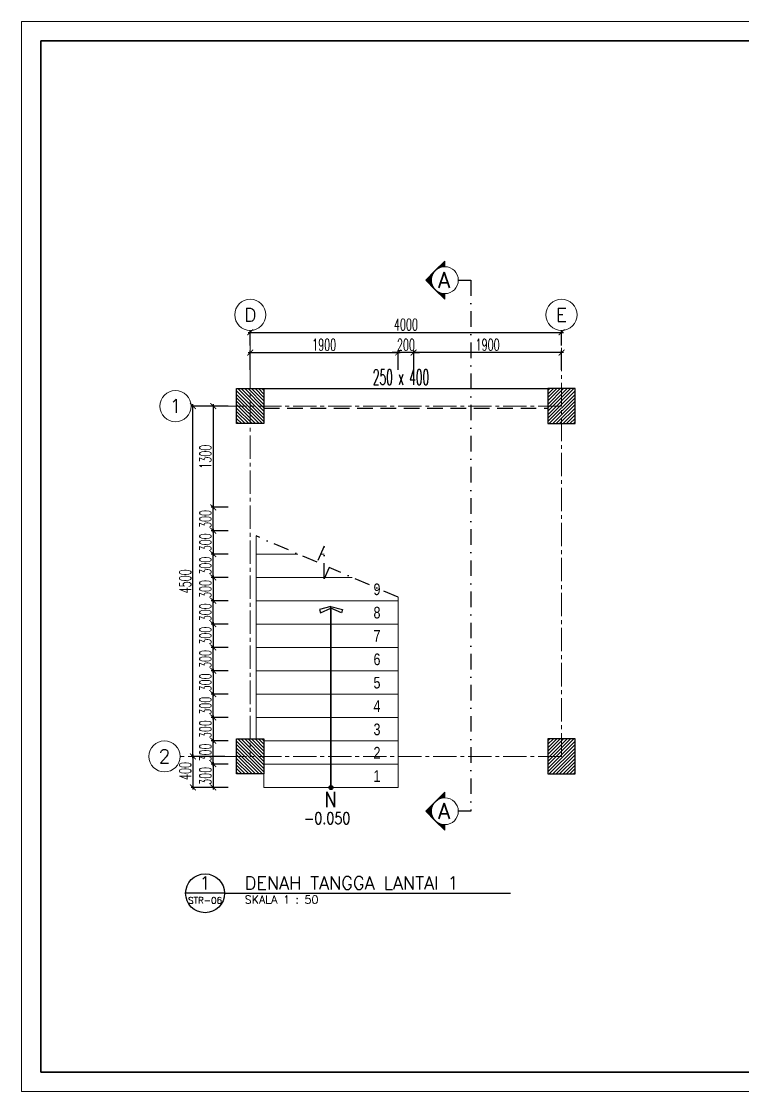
# Model space of a CAD drawing. Header units: inches. Extents: x 266054 to 836293, y -258454 to -102650.
# Drawn here: x 444206 to 462767, y -258430 to -230930 of the extents above; entities that cross this region are included whole.
import ezdxf
from ezdxf.enums import TextEntityAlignment as Align

# ---------------------------------------------------------------- set-up
doc = ezdxf.new("R2010")
doc.units = ezdxf.units.IN
doc.header["$LTSCALE"] = 800
doc.header["$MEASUREMENT"] = 0
for name, pattern in [('ACAD_ISO10W100', [18, 12, -3, 0, -3]), ('CENTER2', [1.125, 0.75, -0.125, 0.125, -0.125]), ('DASHDOT', [1, 0.5, -0.25, 0, -0.25]), ('HIDDEN', [0.375, 0.25, -0.125])]:
    doc.linetypes.add(name, pattern=pattern)
for name, color, linetype, lineweight in [('A-----SYP', 6, 'Continuous', 9), ('arsir', 8, 'Continuous', 0), ('AS', 8, 'CENTER2', 5), ('GRS KOP', 1, 'Continuous', 35), ('hacht', 8, 'Continuous', 5), ('kop', 7, 'Continuous', 20), ('lan', 7, 'Continuous', 15), ('NOT', 7, 'Continuous', 15), ('pemotong', 2, 'ACAD_ISO10W100', 30), ('teks', 4, 'Continuous', 9)]:
    doc.layers.add(name, color=color, linetype=linetype, lineweight=lineweight)
for name, color, linetype in [('Balok', 4, 'HIDDEN'), ('KOL', 5, 'Continuous'), ('LOGO', 7, 'Continuous'), ('NOTASI', 230, 'Continuous'), ('tangga', 55, 'Continuous'), ('TEXT', 4, 'Continuous')]:
    doc.layers.add(name, color=color, linetype=linetype)
doc.styles.add('BARU', font='arial.ttf')
doc.styles.add('century', font='GOTHIC.TTF')
doc.styles.add('DICK STYLE 100', font='romans.shx', dxfattribs={"width": 0.6, "height": 300})
doc.styles.add('ROMANS', font='romans.shx', dxfattribs={"width": 0.8, "height": 0.25})
doc.styles.add('S', font='SIMPLEX', dxfattribs={"width": 1.1})
doc.styles.get("Standard").update_dxf_attribs({"font": 'romans.shx'})
doc.styles.add('tahoma', font='romans.shx')
doc.dimstyles.new('50', dxfattribs={"dimtxt": 200, "dimasz": 150, "dimexe": 50, "dimexo": 50, "dimgap": 50, "dimtad": 1, "dimdec": 0, "dimlfac": 0.5, "dimrnd": 1, "dimtxsty": 'DICK STYLE 100', "dimblk": 'ARCHTICK', "dimcen": 100, "dimdle": 50, "dimclrd": 18, "dimclre": 18, "dimclrt": 7, "dimadec": 0, "dimazin": 2, "dimtfac": 1, "dimtdec": 0, "dimtix": 1, "dimtmove": 0, "dimatfit": 3, "dimfxl": 0, "dimarcsym": 0})

# ---------------------------------------------------------------- blocks, each defined once
blk = doc.blocks.new('_ArchTick')
at = {"layer": 'LOGO', "color": 0, "const_width": 0.15}
blk.add_lwpolyline([(-0.5, -0.5), (0.5, 0.5)], dxfattribs=at)
blk = doc.blocks.new('*D544')
at = {"layer": 'arsir', "color": 18, "lineweight": -2}
for p, q in [((450038.0004297654, -238920.336813843), (458138.0004297654, -238920.336813843)), ((450088.0004297655, -239258.8472487685), (450088.0004297655, -238870.3368138429)), ((458088.0004297654, -239258.8472487685), (458088.0004297654, -238870.3368138429))]:
    blk.add_line(p, q, dxfattribs=at)
at = {"layer": 'Defpoints', "color": 0}
for p in [(458088.0004297654, -238920.336813843), (450088.0004297655, -239308.8472487685), (458088.0004297654, -239308.8472487685)]:
    blk.add_point(p, dxfattribs=at)
at = {"layer": 'arsir', "color": 18, "lineweight": -2, "xscale": 150, "yscale": 150, "zscale": 150, "rotation": 180}
blk.add_blockref('_ArchTick', (450088.0004297655, -238920.336813843), dxfattribs=at)
at = {"layer": 'arsir', "color": 18, "lineweight": -2, "xscale": 150, "yscale": 150, "zscale": 150}
blk.add_blockref('_ArchTick', (458088.0004297654, -238920.336813843), dxfattribs=at)
at = {"layer": 'arsir', "color": 7, "insert": (454088.0004297654, -238720.3368138429), "char_height": 300, "attachment_point": 5, "style": 'DICK STYLE 100'}
blk.add_mtext('4000', dxfattribs=at)
blk = doc.blocks.new('*D545')
at = {"layer": 'arsir', "color": 18, "lineweight": -2}
for p, q in [((449438.0004297655, -240816.3164315851), (448565.5304577721, -240816.3164315851)), ((448615.5304577721, -249866.3164315851), (448615.5304577721, -240766.3164315851)), ((449438.0004297655, -249816.3164315851), (448565.5304577721, -249816.3164315851))]:
    blk.add_line(p, q, dxfattribs=at)
at = {"layer": 'Defpoints', "color": 0}
for p in [(448615.5304577721, -240816.3164315851), (449488.0004297654, -240816.3164315851), (449488.0004297654, -249816.3164315851)]:
    blk.add_point(p, dxfattribs=at)
at = {"layer": 'arsir', "color": 18, "lineweight": -2, "xscale": 150, "yscale": 150, "zscale": 150}
for p, rotation in [((448615.5304577721, -240816.3164315851), 90), ((448615.5304577721, -249816.3164315851), 270)]:
    blk.add_blockref('_ArchTick', p, dxfattribs=dict(at, rotation=rotation))
at = {"layer": 'arsir', "color": 7, "insert": (448415.5304577722, -245316.3164315851), "char_height": 300, "attachment_point": 5, "rotation": 90, "style": 'DICK STYLE 100'}
blk.add_mtext('4500', dxfattribs=at)
blk = doc.blocks.new('NAV')
blk.add_circle((0, -0.4000000000000005), 0.4)
at = {"style": 'S', "width": 0.75, "flags": 4}
blk.add_attdef('AV', text='', height=0.3, dxfattribs=at).set_placement((0, -0.4000000000000005), align=Align.MIDDLE)
blk = doc.blocks.new('*D546')
at = {"layer": 'arsir', "color": 18, "lineweight": -2}
for p, q in [((449521.8246100257, -248816.3164315851), (449086.8526334033, -248816.3164315851)), ((449136.8526334032, -248766.3164315851), (449136.8526334032, -249466.3164315849)), ((449521.8246100257, -249416.3164315848), (449086.8526334033, -249416.3164315848))]:
    blk.add_line(p, q, dxfattribs=at)
at = {"layer": 'Defpoints', "color": 0}
for p in [(449571.8246100257, -248816.3164315851), (449136.8526334032, -249416.3164315848), (449571.8246100257, -249416.3164315848)]:
    blk.add_point(p, dxfattribs=at)
at = {"layer": 'arsir', "color": 18, "lineweight": -2, "xscale": 150, "yscale": 150, "zscale": 150}
for p, rotation in [((449136.8526334032, -248816.3164315851), 90), ((449136.8526334032, -249416.3164315848), 270)]:
    blk.add_blockref('_ArchTick', p, dxfattribs=dict(at, rotation=rotation))
at = {"layer": 'arsir', "color": 7, "insert": (448936.8526334033, -249116.3164315849), "char_height": 300, "attachment_point": 5, "rotation": 90, "style": 'DICK STYLE 100'}
blk.add_mtext('300', dxfattribs=at)
blk = doc.blocks.new('*D547')
at = {"layer": 'arsir', "color": 18, "lineweight": -2}
for p, q in [((449521.8246100257, -249416.3164315848), (449086.8526334033, -249416.3164315848)), ((449136.8526334032, -250066.3164315851), (449136.8526334032, -249366.3164315849)), ((449521.8246100257, -250016.3164315851), (449086.8526334033, -250016.3164315851))]:
    blk.add_line(p, q, dxfattribs=at)
at = {"layer": 'Defpoints', "color": 0}
for p in [(449136.8526334032, -249416.3164315848), (449571.8246100257, -249416.3164315848), (449571.8246100257, -250016.3164315851)]:
    blk.add_point(p, dxfattribs=at)
at = {"layer": 'arsir', "color": 18, "lineweight": -2, "xscale": 150, "yscale": 150, "zscale": 150}
for p, rotation in [((449136.8526334032, -249416.3164315848), 90), ((449136.8526334032, -250016.3164315851), 270)]:
    blk.add_blockref('_ArchTick', p, dxfattribs=dict(at, rotation=rotation))
at = {"layer": 'arsir', "color": 7, "insert": (448936.8526334033, -249716.3164315849), "char_height": 300, "attachment_point": 5, "rotation": 90, "style": 'DICK STYLE 100'}
blk.add_mtext('300', dxfattribs=at)
blk = doc.blocks.new('*D548')
at = {"layer": 'arsir', "color": 18, "lineweight": -2}
for p, q in [((449521.8246100257, -248216.3164315853), (449086.8526334033, -248216.3164315853)), ((449136.8526334032, -248866.316431585), (449136.8526334032, -248166.3164315853)), ((449521.8246100257, -248816.3164315851), (449086.8526334033, -248816.3164315851))]:
    blk.add_line(p, q, dxfattribs=at)
at = {"layer": 'Defpoints', "color": 0}
for p in [(449136.8526334032, -248216.3164315853), (449571.8246100257, -248216.3164315853), (449571.8246100257, -248816.3164315851)]:
    blk.add_point(p, dxfattribs=at)
at = {"layer": 'arsir', "color": 18, "lineweight": -2, "xscale": 150, "yscale": 150, "zscale": 150}
for p, rotation in [((449136.8526334032, -248216.3164315853), 90), ((449136.8526334032, -248816.3164315851), 270)]:
    blk.add_blockref('_ArchTick', p, dxfattribs=dict(at, rotation=rotation))
at = {"layer": 'arsir', "color": 7, "insert": (448936.8526334033, -248516.3164315852), "char_height": 300, "attachment_point": 5, "rotation": 90, "style": 'DICK STYLE 100'}
blk.add_mtext('300', dxfattribs=at)
blk = doc.blocks.new('*D549')
at = {"layer": 'arsir', "color": 18, "lineweight": -2}
for p, q in [((449521.8246100257, -247016.3164315858), (449086.8526334033, -247016.3164315858)), ((449136.8526334032, -247666.3164315855), (449136.8526334032, -246966.3164315857)), ((449521.8246100257, -247616.3164315856), (449086.8526334033, -247616.3164315856))]:
    blk.add_line(p, q, dxfattribs=at)
at = {"layer": 'Defpoints', "color": 0}
for p in [(449136.8526334032, -247016.3164315858), (449571.8246100257, -247016.3164315858), (449571.8246100257, -247616.3164315856)]:
    blk.add_point(p, dxfattribs=at)
at = {"layer": 'arsir', "color": 18, "lineweight": -2, "xscale": 150, "yscale": 150, "zscale": 150}
for p, rotation in [((449136.8526334032, -247016.3164315858), 90), ((449136.8526334032, -247616.3164315856), 270)]:
    blk.add_blockref('_ArchTick', p, dxfattribs=dict(at, rotation=rotation))
at = {"layer": 'arsir', "color": 7, "insert": (448936.8526334033, -247316.3164315856), "char_height": 300, "attachment_point": 5, "rotation": 90, "style": 'DICK STYLE 100'}
blk.add_mtext('300', dxfattribs=at)
blk = doc.blocks.new('*D550')
at = {"layer": 'arsir', "color": 18, "lineweight": -2}
for p, q in [((449521.8246100257, -247616.3164315856), (449086.8526334033, -247616.3164315856)), ((449136.8526334032, -247566.3164315855), (449136.8526334032, -248266.3164315853)), ((449521.8246100257, -248216.3164315853), (449086.8526334033, -248216.3164315853))]:
    blk.add_line(p, q, dxfattribs=at)
at = {"layer": 'Defpoints', "color": 0}
for p in [(449571.8246100257, -247616.3164315856), (449136.8526334032, -248216.3164315853), (449571.8246100257, -248216.3164315853)]:
    blk.add_point(p, dxfattribs=at)
at = {"layer": 'arsir', "color": 18, "lineweight": -2, "xscale": 150, "yscale": 150, "zscale": 150}
for p, rotation in [((449136.8526334032, -247616.3164315856), 90), ((449136.8526334032, -248216.3164315853), 270)]:
    blk.add_blockref('_ArchTick', p, dxfattribs=dict(at, rotation=rotation))
at = {"layer": 'arsir', "color": 7, "insert": (448936.8526334033, -247916.3164315854), "char_height": 300, "attachment_point": 5, "rotation": 90, "style": 'DICK STYLE 100'}
blk.add_mtext('300', dxfattribs=at)
blk = doc.blocks.new('*D551')
at = {"layer": 'arsir', "color": 18, "lineweight": -2}
for p, q in [((449521.8246100257, -244616.3164315867), (449086.8526334033, -244616.3164315867)), ((449136.8526334032, -245266.3164315865), (449136.8526334032, -244566.3164315867)), ((449521.8246100257, -245216.3164315865), (449086.8526334033, -245216.3164315865))]:
    blk.add_line(p, q, dxfattribs=at)
at = {"layer": 'Defpoints', "color": 0}
for p in [(449136.8526334032, -244616.3164315867), (449571.8246100257, -244616.3164315867), (449571.8246100257, -245216.3164315865)]:
    blk.add_point(p, dxfattribs=at)
at = {"layer": 'arsir', "color": 18, "lineweight": -2, "xscale": 150, "yscale": 150, "zscale": 150}
for p, rotation in [((449136.8526334032, -244616.3164315867), 90), ((449136.8526334032, -245216.3164315865), 270)]:
    blk.add_blockref('_ArchTick', p, dxfattribs=dict(at, rotation=rotation))
at = {"layer": 'arsir', "color": 7, "insert": (448936.8526334033, -244916.3164315865), "char_height": 300, "attachment_point": 5, "rotation": 90, "style": 'DICK STYLE 100'}
blk.add_mtext('300', dxfattribs=at)
blk = doc.blocks.new('*D552')
at = {"layer": 'arsir', "color": 18, "lineweight": -2}
for p, q in [((449521.8246100257, -245216.3164315865), (449086.8526334033, -245216.3164315865)), ((449136.8526334032, -245166.3164315865), (449136.8526334032, -245866.3164315862)), ((449521.8246100257, -245816.3164315863), (449086.8526334033, -245816.3164315863))]:
    blk.add_line(p, q, dxfattribs=at)
at = {"layer": 'Defpoints', "color": 0}
for p in [(449571.8246100257, -245216.3164315865), (449136.8526334032, -245816.3164315863), (449571.8246100257, -245816.3164315863)]:
    blk.add_point(p, dxfattribs=at)
at = {"layer": 'arsir', "color": 18, "lineweight": -2, "xscale": 150, "yscale": 150, "zscale": 150}
for p, rotation in [((449136.8526334032, -245216.3164315865), 90), ((449136.8526334032, -245816.3164315863), 270)]:
    blk.add_blockref('_ArchTick', p, dxfattribs=dict(at, rotation=rotation))
at = {"layer": 'arsir', "color": 7, "insert": (448936.8526334033, -245516.3164315863), "char_height": 300, "attachment_point": 5, "rotation": 90, "style": 'DICK STYLE 100'}
blk.add_mtext('300', dxfattribs=at)
blk = doc.blocks.new('*D553')
at = {"layer": 'arsir', "color": 18, "lineweight": -2}
for p, q in [((449136.8526334032, -246366.316431586), (449136.8526334032, -247066.3164315858)), ((449521.8246100257, -246416.316431586), (449086.8526334033, -246416.316431586)), ((449521.8246100257, -247016.3164315858), (449086.8526334033, -247016.3164315858))]:
    blk.add_line(p, q, dxfattribs=at)
at = {"layer": 'Defpoints', "color": 0}
for p in [(449571.8246100257, -246416.316431586), (449136.8526334032, -247016.3164315858), (449571.8246100257, -247016.3164315858)]:
    blk.add_point(p, dxfattribs=at)
at = {"layer": 'arsir', "color": 18, "lineweight": -2, "xscale": 150, "yscale": 150, "zscale": 150}
for p, rotation in [((449136.8526334032, -246416.316431586), 90), ((449136.8526334032, -247016.3164315858), 270)]:
    blk.add_blockref('_ArchTick', p, dxfattribs=dict(at, rotation=rotation))
at = {"layer": 'arsir', "color": 7, "insert": (448936.8526334033, -246716.3164315858), "char_height": 300, "attachment_point": 5, "rotation": 90, "style": 'DICK STYLE 100'}
blk.add_mtext('300', dxfattribs=at)
blk = doc.blocks.new('*D554')
at = {"layer": 'arsir', "color": 18, "lineweight": -2}
for p, q in [((449521.8246100257, -245816.3164315863), (449086.8526334033, -245816.3164315863)), ((449136.8526334032, -246466.316431586), (449136.8526334032, -245766.3164315862)), ((449521.8246100257, -246416.316431586), (449086.8526334033, -246416.316431586))]:
    blk.add_line(p, q, dxfattribs=at)
at = {"layer": 'Defpoints', "color": 0}
for p in [(449136.8526334032, -245816.3164315863), (449571.8246100257, -245816.3164315863), (449571.8246100257, -246416.316431586)]:
    blk.add_point(p, dxfattribs=at)
at = {"layer": 'arsir', "color": 18, "lineweight": -2, "xscale": 150, "yscale": 150, "zscale": 150}
for p, rotation in [((449136.8526334032, -245816.3164315863), 90), ((449136.8526334032, -246416.316431586), 270)]:
    blk.add_blockref('_ArchTick', p, dxfattribs=dict(at, rotation=rotation))
at = {"layer": 'arsir', "color": 7, "insert": (448936.8526334033, -246116.3164315861), "char_height": 300, "attachment_point": 5, "rotation": 90, "style": 'DICK STYLE 100'}
blk.add_mtext('300', dxfattribs=at)
blk = doc.blocks.new('*D555')
at = {"layer": 'arsir', "color": 18, "lineweight": -2}
for p, q in [((449521.8246100257, -244016.3164315869), (449086.8526334033, -244016.3164315869)), ((449136.8526334032, -243966.3164315869), (449136.8526334032, -244666.3164315867)), ((449521.8246100257, -244616.3164315867), (449086.8526334033, -244616.3164315867))]:
    blk.add_line(p, q, dxfattribs=at)
at = {"layer": 'Defpoints', "color": 0}
for p in [(449571.8246100257, -244016.3164315869), (449136.8526334032, -244616.3164315867), (449571.8246100257, -244616.3164315867)]:
    blk.add_point(p, dxfattribs=at)
at = {"layer": 'arsir', "color": 18, "lineweight": -2, "xscale": 150, "yscale": 150, "zscale": 150}
for p, rotation in [((449136.8526334032, -244016.3164315869), 90), ((449136.8526334032, -244616.3164315867), 270)]:
    blk.add_blockref('_ArchTick', p, dxfattribs=dict(at, rotation=rotation))
at = {"layer": 'arsir', "color": 7, "insert": (448936.8526334033, -244316.3164315868), "char_height": 300, "attachment_point": 5, "rotation": 90, "style": 'DICK STYLE 100'}
blk.add_mtext('300', dxfattribs=at)
blk = doc.blocks.new('*D556')
at = {"layer": 'arsir', "color": 18, "lineweight": -2}
for p, q in [((449136.8526334032, -244066.316431587), (449136.8526334032, -243366.3164315872)), ((449521.8246100257, -243416.3164315872), (449086.8526334033, -243416.3164315872)), ((449521.8246100257, -244016.3164315869), (449086.8526334033, -244016.3164315869))]:
    blk.add_line(p, q, dxfattribs=at)
at = {"layer": 'Defpoints', "color": 0}
for p in [(449136.8526334032, -243416.3164315872), (449571.8246100257, -243416.3164315872), (449571.8246100257, -244016.3164315869)]:
    blk.add_point(p, dxfattribs=at)
at = {"layer": 'arsir', "color": 18, "lineweight": -2, "xscale": 150, "yscale": 150, "zscale": 150}
for p, rotation in [((449136.8526334032, -243416.3164315872), 90), ((449136.8526334032, -244016.3164315869), 270)]:
    blk.add_blockref('_ArchTick', p, dxfattribs=dict(at, rotation=rotation))
at = {"layer": 'arsir', "color": 7, "insert": (448936.8526334033, -243716.316431587), "char_height": 300, "attachment_point": 5, "rotation": 90, "style": 'DICK STYLE 100'}
blk.add_mtext('300', dxfattribs=at)
blk = doc.blocks.new('*D557')
at = {"layer": 'arsir', "color": 18, "lineweight": -2}
for p, q in [((449521.8246100253, -240816.3164315851), (449086.8526334033, -240816.3164315851)), ((449136.8526334032, -240766.3164315851), (449136.8526334032, -243466.3164315872)), ((449521.8246100257, -243416.3164315872), (449086.8526334033, -243416.3164315872))]:
    blk.add_line(p, q, dxfattribs=at)
at = {"layer": 'Defpoints', "color": 0}
for p in [(449571.8246100253, -240816.3164315851), (449136.8526334032, -243416.3164315872), (449571.8246100257, -243416.3164315872)]:
    blk.add_point(p, dxfattribs=at)
at = {"layer": 'arsir', "color": 18, "lineweight": -2, "xscale": 150, "yscale": 150, "zscale": 150}
for p, rotation in [((449136.8526334032, -240816.3164315851), 90), ((449136.8526334032, -243416.3164315872), 270)]:
    blk.add_blockref('_ArchTick', p, dxfattribs=dict(at, rotation=rotation))
at = {"layer": 'arsir', "color": 7, "insert": (448936.8526334033, -242116.316431586), "char_height": 300, "attachment_point": 5, "rotation": 90, "style": 'DICK STYLE 100'}
blk.add_mtext('1300', dxfattribs=at)
blk = doc.blocks.new('*D558')
at = {"layer": 'arsir', "color": 18, "lineweight": -2}
for p, q in [((450038.0004297657, -239439.2955617936), (453938.0004297654, -239439.2955617936)), ((450088.0004297656, -239881.8345052442), (450088.0004297656, -239389.2955617936)), ((453888.0004297655, -239881.8345052442), (453888.0004297655, -239389.2955617936))]:
    blk.add_line(p, q, dxfattribs=at)
at = {"layer": 'Defpoints', "color": 0}
for p in [(453888.0004297655, -239439.2955617936), (450088.0004297656, -239931.8345052442), (453888.0004297655, -239931.8345052442)]:
    blk.add_point(p, dxfattribs=at)
at = {"layer": 'arsir', "color": 18, "lineweight": -2, "xscale": 150, "yscale": 150, "zscale": 150, "rotation": 180}
blk.add_blockref('_ArchTick', (450088.0004297656, -239439.2955617936), dxfattribs=at)
at = {"layer": 'arsir', "color": 18, "lineweight": -2, "xscale": 150, "yscale": 150, "zscale": 150}
blk.add_blockref('_ArchTick', (453888.0004297655, -239439.2955617936), dxfattribs=at)
at = {"layer": 'arsir', "color": 7, "insert": (451988.0004297656, -239239.2955617935), "char_height": 300, "attachment_point": 5, "style": 'DICK STYLE 100'}
blk.add_mtext('1900', dxfattribs=at)
blk = doc.blocks.new('*D559')
at = {"layer": 'arsir', "color": 18, "lineweight": -2}
for p, q in [((458138.0004297653, -239439.2955617936), (454238.0004297654, -239439.2955617936)), ((454288.0004297654, -239881.8345052442), (454288.0004297654, -239389.2955617936)), ((458088.0004297653, -239881.8345052443), (458088.0004297653, -239389.2955617936))]:
    blk.add_line(p, q, dxfattribs=at)
at = {"layer": 'Defpoints', "color": 0}
for p in [(454288.0004297654, -239439.2955617936), (454288.0004297654, -239931.8345052442), (458088.0004297653, -239931.8345052444)]:
    blk.add_point(p, dxfattribs=at)
at = {"layer": 'arsir', "color": 18, "lineweight": -2, "xscale": 150, "yscale": 150, "zscale": 150, "rotation": 180}
blk.add_blockref('_ArchTick', (454288.0004297654, -239439.2955617936), dxfattribs=at)
at = {"layer": 'arsir', "color": 18, "lineweight": -2, "xscale": 150, "yscale": 150, "zscale": 150}
blk.add_blockref('_ArchTick', (458088.0004297653, -239439.2955617936), dxfattribs=at)
at = {"layer": 'arsir', "color": 7, "insert": (456188.0004297653, -239239.2955617935), "char_height": 300, "attachment_point": 5, "style": 'DICK STYLE 100'}
blk.add_mtext('1900', dxfattribs=at)
blk = doc.blocks.new('*D560')
at = {"layer": 'arsir', "color": 18, "lineweight": -2}
for p, q in [((453888.0004297655, -239439.2955617936), (453738.0004297655, -239439.2955617936)), ((453888.0004297655, -239881.8345052442), (453888.0004297655, -239389.2955617936)), ((454288.0004297356, -239439.2955617936), (453888.0004297655, -239439.2955617936)), ((454288.0004297356, -239881.8345052442), (454288.0004297356, -239389.2955617936)), ((454288.0004297356, -239439.2955617936), (454438.0004297356, -239439.2955617936))]:
    blk.add_line(p, q, dxfattribs=at)
at = {"layer": 'Defpoints', "color": 0}
for p in [(453888.0004297655, -239439.2955617936), (453888.0004297655, -239931.8345052442), (454288.0004297356, -239931.8345052442)]:
    blk.add_point(p, dxfattribs=at)
at = {"layer": 'arsir', "color": 18, "lineweight": -2, "xscale": 150, "yscale": 150, "zscale": 150}
blk.add_blockref('_ArchTick', (453888.0004297655, -239439.2955617936), dxfattribs=at)
at = {"layer": 'arsir', "color": 18, "lineweight": -2, "xscale": 150, "yscale": 150, "zscale": 150, "rotation": 180}
blk.add_blockref('_ArchTick', (454288.0004297356, -239439.2955617936), dxfattribs=at)
at = {"layer": 'arsir', "color": 7, "insert": (454088.0004297505, -239239.2955617935), "char_height": 300, "attachment_point": 5, "style": 'DICK STYLE 100'}
blk.add_mtext('200', dxfattribs=at)
blk = doc.blocks.new('*D565')
at = {"layer": 'arsir', "color": 18, "lineweight": -2}
for p, q in [((449136.8526334032, -249966.3164315852), (449136.8526334032, -250666.3164315854)), ((449521.8246100257, -250016.3164315852), (449086.8526334033, -250016.3164315852)), ((449521.8246100257, -250616.3164315854), (449086.8526334033, -250616.3164315854))]:
    blk.add_line(p, q, dxfattribs=at)
at = {"layer": 'Defpoints', "color": 0}
for p in [(449571.8246100257, -250016.3164315852), (449136.8526334032, -250616.3164315854), (449571.8246100257, -250616.3164315854)]:
    blk.add_point(p, dxfattribs=at)
at = {"layer": 'arsir', "color": 18, "lineweight": -2, "xscale": 150, "yscale": 150, "zscale": 150}
for p, rotation in [((449136.8526334032, -250016.3164315852), 90), ((449136.8526334032, -250616.3164315854), 270)]:
    blk.add_blockref('_ArchTick', p, dxfattribs=dict(at, rotation=rotation))
at = {"layer": 'arsir', "color": 7, "insert": (448936.8526334033, -250316.3164315852), "char_height": 300, "attachment_point": 5, "rotation": 90, "style": 'DICK STYLE 100'}
blk.add_mtext('300', dxfattribs=at)
blk = doc.blocks.new('*D566')
at = {"layer": 'arsir', "color": 18, "lineweight": -2}
for p, q in [((449438.0004297655, -249816.3164315851), (448565.5304577721, -249816.3164315851)), ((448615.5304577721, -249766.3164315851), (448615.5304577721, -250666.316431585)), ((449438.0004297655, -250616.3164315851), (448565.5304577721, -250616.3164315851))]:
    blk.add_line(p, q, dxfattribs=at)
at = {"layer": 'Defpoints', "color": 0}
for p in [(449488.0004297654, -249816.3164315851), (448615.5304577721, -250616.3164315851), (449488.0004297654, -250616.3164315851)]:
    blk.add_point(p, dxfattribs=at)
at = {"layer": 'arsir', "color": 18, "lineweight": -2, "xscale": 150, "yscale": 150, "zscale": 150}
for p, rotation in [((448615.5304577721, -249816.3164315851), 90), ((448615.5304577721, -250616.3164315851), 270)]:
    blk.add_blockref('_ArchTick', p, dxfattribs=dict(at, rotation=rotation))
at = {"layer": 'arsir', "color": 7, "insert": (448415.5304577722, -250191.3164315851), "char_height": 300, "attachment_point": 5, "rotation": 90, "style": 'DICK STYLE 100'}
blk.add_mtext('400', dxfattribs=at)
blk = doc.blocks.new('Section - M_Sec_1-roof dak0')
at = {"layer": 'A-----SYP'}
h = blk.add_hatch(color=256, dxfattribs=at)
edge = h.paths.add_edge_path(flags=0)
edge.add_line((-6.000003239999927, 8.485285956290472), (-10.2426462181452, 4.242642978145325))
edge.add_arc((-6.000003239999997, -3.2e-15), 6.000003240000003, 90, 134.9999999999996, ccw=False)
edge.add_line((-6.000003239999952, 6.000003240000003), (-6.000003239999929, 8.485285956290472))
h = blk.add_hatch(color=256, dxfattribs=at)
edge = h.paths.add_edge_path(flags=0)
edge.add_line((-6.000003239999934, 8.485285956290468), (-6.000003239999954, 6.000003240000003))
edge.add_arc((-6.000003240000012, 1.1e-15), 6.000003240000009, 45.00000000000051, 90.00000000000023, ccw=False)
edge.add_line((-1.757360261854736, 4.242642978145251), (-6.000003239999932, 8.485285956290468))
h = blk.add_hatch(color=256, dxfattribs=at)
edge = h.paths.add_edge_path(flags=0)
edge.add_line((-14.48528919629048, 1.443e-13), (-12.00000648000001, 1.021e-13))
edge.add_arc((-6.000003240000009, 8e-16), 6.000003239999996, 135.0000000000001, 179.9999999999998, ccw=False)
edge.add_line((-10.24264621814522, 4.242642978145306), (-14.48528919629048, 1.447730824111204e-13))
h = blk.add_hatch(color=256, dxfattribs=at)
edge = h.paths.add_edge_path(flags=0)
edge.add_line((2.485282716290464, 0), (-1.757360261854719, 4.242642978145232))
edge.add_arc((-6.000003240000003, 1.6e-15), 6.000003240000005, 0, 45.000000000000114, ccw=False)
edge.add_line((0, 0), (2.485282716290464, 0))
at = {"layer": 'A-----SYP', "lineweight": 18}
for p, q in [((-6.000003239999997, 8.485285956290562), (-14.48528919629046, -2.1e-15)), ((-6.000003239999927, 8.485285956290475), (-10.2426462181452, 4.242642978145327)), ((-6.000003239999997, 8.485285956290562), (2.485282716290472, -7.4e-15)), ((-6.000003239999952, 6.000003240000003), (-6.00000323999993, 8.485285956290472)), ((-6.000003239999934, 8.485285956290472), (-6.000003239999955, 6.000003240000003)), ((-1.757360261854736, 4.242642978145252), (-6.000003239999933, 8.485285956290472)), ((-10.24264621814522, 4.242642978145307), (-14.48528919629048, 1.443e-13)), ((-14.48528919629048, 1.443e-13), (-12.00000648000001, 1.021e-13)), ((2.485282716290464, 0), (-1.757360261854719, 4.242642978145234)), ((0, 0), (2.485282716290464, 0)), ((-12.00000648, -4e-16), (-14.48528919629045, -4e-16)), ((-1.1e-15, -8.8e-15), (2.485282716290472, -8.8e-15))]:
    blk.add_line(p, q, dxfattribs=at)
for centre, radius, start, end in [((-6.000003240000003, 1.7e-15), 6.000003240000009, 359.9999999999996, 179.9999999999998), ((-6.000003239999997, -3.2e-15), 6.000003240000003, 89.99999999999962, 134.9999999999992), ((-6.000003240000012, 1.1e-15), 6.000003240000009, 45.00000000000022, 89.9999999999999), ((-6.000003240000009, 8e-16), 6.000003239999996, 134.9999999999997, 179.9999999999994), ((-6.000003240000003, 1.95e-14), 6.000003240000009, 179.9999999999998, 359.9999999999991), ((-6.000003240000003, 1.6e-15), 6.000003240000005, 359.9999999999996, 44.99999999999971)]:
    blk.add_arc(centre, radius, start, end, dxfattribs=at)
blk = doc.blocks.new('Ndtpd')
at = {"lineweight": -3}
blk.add_line((0.7469999999999999, 0), (-0.7469999999999999, 0), dxfattribs=at)
blk.add_circle((0, 0), 0.747, dxfattribs=at)
at = {"color": 10, "lineweight": -3, "style": 'S', "width": 1.1, "flags": 4}
blk.add_attdef('NO', text='', height=0.5, dxfattribs=at).set_placement((-0.0004073519788469999, 0.1475646925237548), align=Align.CENTER)
blk.add_attdef('NDTPD', (1.516017380209063, 0.1475646925237548), '', height=0.5, dxfattribs=at)
at = {"color": 5, "lineweight": -3, "style": 'S', "width": 1.1, "flags": 4}
blk.add_attdef('NOLBR', text='', height=0.3, dxfattribs=at).set_placement((-0.0004073519788469999, -0.3983625171816172), align=Align.CENTER)
blk.add_attdef('SKALA', (1.523238450362338, -0.3983625171816172), '', height=0.3, dxfattribs=at)
blk = doc.blocks.new('kop')
at = {"layer": 'GRS KOP'}
blk.add_lwpolyline([(1, 54), (83, 54), (83, 1), (1, 1)], close=True, dxfattribs=at)
at = {"layer": 'kop', "color": 7}
for p, q in [((84, 55.00000000000017), (0, 55.00000000000017)), ((0, 55.00000000000017), (0, 0)), ((0, 0), (84, 0))]:
    blk.add_line(p, q, dxfattribs=at)
at = {"layer": 'kop', "style": 'BARU', "flags": 4}
for p, height in [((73.79999999999714, 5.399999999992657), 0.3500000000000012), ((73.79999999999714, 4.899999999992659), 0.3500000000000012), ((80.30348371280252, 5.381560126415407), 0.2500000000000009), ((80.30348371280252, 4.881560126415408), 0.2500000000000009), ((73.79999999999714, 4.399999999992659), 0.3500000000000012), ((80.30348371280252, 4.381560126415408), 0.2500000000000009)]:
    blk.add_attdef('-', p, '', height=height, dxfattribs=at)
at = {"layer": 'kop', "flags": 4}
for tag, p in [('AR-00', (78.0569556422622, 2.647698724276621)), ('00', (81.23754618094216, 2.647099872606105))]:
    blk.add_attdef(tag, text='', height=0.3499740475000009, dxfattribs=at).set_placement(p, align=Align.MIDDLE)

msp = doc.modelspace()

# ---------------------------------------------------------------- hatches: boundary and pattern name
at = {"layer": 'hacht', "ltscale": 5}
h = msp.add_hatch(dxfattribs=at)
h.set_pattern_fill('ANSI31', color=256, scale=500, angle=-1.27e-14, style=0)
h.set_pattern_definition([(134.9999999999999, (1085801.680736427, 104887.4642009885), (44.19417382415922, 44.19417382415921), [])])
h.paths.add_polyline_path([(450438.0004297657, -240366.3164315851), (449738.0004297657, -240366.3164315851), (449738.0004297657, -241266.3164315851), (450438.0004297657, -241266.3164315851)])
h = msp.add_hatch(dxfattribs=at)
h.set_pattern_fill('ANSI31', color=256, scale=500, angle=-1.27e-14, style=0)
h.set_pattern_definition([(44.99999999999999, (-177625.6798768959, 104887.4642009888), (-44.19417382415921, 44.19417382415923), [])])
h.paths.add_polyline_path([(458438.0004297653, -241266.3164315851), (458438.0004297653, -240366.3164315851), (457738.0004297653, -240366.3164315851), (457738.0004297653, -241266.3164315851)])
h = msp.add_hatch(dxfattribs=at)
h.set_pattern_fill('ANSI31', color=256, scale=500, angle=-1.27e-14, style=0)
h.set_pattern_definition([(134.9999999999999, (1085801.680736427, 95887.46420098851), (44.19417382415922, 44.19417382415921), [])])
h.paths.add_polyline_path([(450438.0004297657, -249366.3164315851), (449738.0004297657, -249366.3164315851), (449738.0004297657, -250266.3164315851), (450438.0004297657, -250266.3164315851)])
h = msp.add_hatch(dxfattribs=at)
h.set_pattern_fill('ANSI31', color=256, scale=500, angle=-1.27e-14, style=0)
h.set_pattern_definition([(44.99999999999999, (-177625.6798768959, 95887.46420098883), (-44.19417382415921, 44.19417382415923), [])])
h.paths.add_polyline_path([(457738.0004297653, -250266.3164315851), (458438.0004297653, -250266.3164315851), (458438.0004297653, -249366.3164315851), (457738.0004297653, -249366.3164315851)])
at = {"layer": 'tangga'}
h = msp.add_hatch(color=1, dxfattribs=at)
h.dxf.hatch_style = 1
h.paths.add_polyline_path([(452163.0004305352, -250565.6794600704, -0.4142135613629502), (452213.6374020923, -250616.3164314547), (452112.3634589776, -250616.3164318048, -0.4142135633833289)])
h.paths.add_polyline_path([(452213.6374020923, -250616.3164314547, -0.4142135633832399), (452163.0004305352, -250666.9534031854, -0.4142135613628614), (452112.3634589776, -250616.3164318048)])

# ---------------------------------------------------------------- linework, layer by layer
at = {"layer": 'AS'}
for points in [[(450088.0004297655, -238870.3368138429), (450088.0004297655, -249816.3164315851)], [(458088.0004297654, -249816.3164315851), (458088.0004297654, -238870.3368138429)], [(458088.0004297654, -240816.3164315851), (448565.5304577722, -240816.3164315851)], [(458088.0004297654, -249816.3164315851), (448282.7715519976, -249816.3164315851)]]:
    msp.add_lwpolyline(points, dxfattribs=at)
at = {"layer": 'Balok', "linetype": 'Continuous'}
msp.add_line((450438.0004297657, -240366.3164315851), (457738.0004297653, -240366.3164315851), dxfattribs=at)
at = {"layer": 'Balok', "ltscale": 2}
msp.add_line((450438.0004297657, -240866.3164315851), (457738.0004297653, -240866.3164315851), dxfattribs=at)
at = {"layer": 'KOL', "ltscale": 5}
for points in [[(450438.0004297657, -241266.3164315851), (449738.0004297657, -241266.3164315851), (449738.0004297657, -240366.3164315851), (450438.0004297657, -240366.3164315851)], [(457738.0004297653, -241266.3164315851), (458438.0004297653, -241266.3164315851), (458438.0004297653, -240366.3164315851), (457738.0004297653, -240366.3164315851)], [(450438.0004297657, -250266.3164315851), (449738.0004297657, -250266.3164315851), (449738.0004297657, -249366.3164315851), (450438.0004297657, -249366.3164315851)], [(457738.0004297653, -250266.3164315851), (458438.0004297653, -250266.3164315851), (458438.0004297653, -249366.3164315851), (457738.0004297653, -249366.3164315851)]]:
    msp.add_lwpolyline(points, close=True, dxfattribs=at)
at = {"layer": 'lan'}
msp.add_line((450238.0004297655, -244152.812875062), (450238.0004297655, -249366.3164315851), dxfattribs=at)
for points in [[(451313.2662178139, -244616.3164315851), (450238.0004297655, -244616.3164315851)], [(451987.654161881, -244616.3164315851), (451899.1397834664, -244616.3164315851)], [(452705.1853600765, -245216.3164315851), (450238.0004297655, -245216.3164315851)], [(453888.0004297655, -245816.3164315851), (450238.0004297655, -245816.3164315851)], [(453888.0004297655, -245726.1801300318), (453888.0004297655, -250616.3164315851), (450438.0004297657, -250616.3164315851), (450438.0004297657, -250016.3164315851)], [(453888.0004297655, -246416.3164315851), (450238.0004297655, -246416.3164315851)], [(453888.0004297655, -247016.3164315851), (450238.0004297655, -247016.3164315851)], [(453888.0004297655, -247616.3164315851), (450238.0004297655, -247616.3164315851)], [(453888.0004297655, -248216.3164315851), (450238.0004297655, -248216.3164315851)], [(453888.0004297655, -248816.3164315851), (450238.0004297655, -248816.3164315851)], [(453888.0004297655, -249416.3164315851), (450438.0004297657, -249416.3164315851)], [(453888.0004297655, -250016.3164315851), (450438.0004297657, -250016.3164315851)]]:
    msp.add_lwpolyline(points, dxfattribs=at)
at = {"layer": 'NOT', "lineweight": -3}
msp.add_line((449427.018917828, -253333.6553528807), (456778.4245349014, -253333.6553528807), dxfattribs=at)
at = {"layer": 'pemotong', "linetype": 'DASHDOT'}
msp.add_lwpolyline([(455434.5269404106, -237579.3430499919), (455756.8483616353, -237579.3430499919), (455756.8475768171, -251224.7773700102), (455434.5261555963, -251224.7773700106)], dxfattribs=at)
at = {"layer": 'tangga', "color": 1, "linetype": 'DASHDOT'}
for p, q in [((451807.3356080587, -244829.2897467347), (450238.0004297655, -244152.812875062)), ((451987.3269680628, -244411.7340476813), (451807.3356080587, -244829.2897467347)), ((451988.6738914681, -245253.9162225838), (451987.3269680628, -244411.7340476813)), ((452114.6165879975, -244961.7461390384), (451988.6738914681, -245253.9162225838)), ((453888.0004297655, -245726.1801300318), (452114.6165879975, -244961.7461390384))]:
    msp.add_line(p, q, dxfattribs=at)
at = {"layer": 'tangga', "color": 1}
msp.add_line((452163.000430347, -250583.6794600295), (452163.0001836937, -245965.3206001594), dxfattribs=at)
for points in [[(452163.0001933185, -245965.3206026934), (451867.4658863569, -246043.1259402956), (451889.4756563652, -246126.7274299419), (452163.0001933185, -246003.7784577503)], [(452163.0001814716, -245965.3205995744), (452163.000430261, -250625.5920398733), (452178.0783500514, -250634.3164315851)], [(452163.0001933185, -245965.3206026934), (452458.5345002791, -246043.1259403031), (452436.5247302676, -246126.7274299494), (452163.0001933185, -246003.7784577503)]]:
    msp.add_lwpolyline(points, dxfattribs=at)
msp.add_circle((452163.0000127499, -250616.3164315851), 50.63697155754198, dxfattribs=at)

# ---------------------------------------------------------------- block references
at = {"layer": 'A-----SYP', "color": 1, "lineweight": 18, "xscale": -57.59999999962746, "yscale": 57.59999999962746, "zscale": 57.59999999962746, "rotation": 90}
for p in [(455088.9267537869, -237924.9432366132), (455088.9259689726, -251570.3775566319)]:
    msp.add_blockref('Section - M_Sec_1-roof dak0', p, dxfattribs=at)
at = {"layer": 'kop', "xscale": 500, "yscale": 500, "zscale": 500}
msp.add_blockref('kop', (444206.2341235916, -258429.9515901998), dxfattribs=at)
at = {"layer": 'NOT'}
ref = msp.add_blockref('NAV', (450088.0004297655, -238070.3368138429), dxfattribs=dict(at, xscale=1000, yscale=1000, zscale=1000))
ref.add_attrib('AV', 'D', dxfattribs={"layer": '0', "height": 350, "flags": 4}).set_placement((450088.0004297655, -238470.3368138429), align=Align.MIDDLE)
ref = msp.add_blockref('NAV', (458088.0004297654, -238070.3368138429), dxfattribs=dict(at, xscale=1000, yscale=1000, zscale=1000))
ref.add_attrib('AV', 'E', dxfattribs={"layer": '0', "height": 350, "flags": 4}).set_placement((458088.0004297654, -238470.3368138429), align=Align.MIDDLE)
ref = msp.add_blockref('NAV', (448165.5304577722, -240416.3164315851), dxfattribs=dict(at, xscale=1000, yscale=1000, zscale=1000))
ref.add_attrib('AV', '1', dxfattribs={"layer": '0', "height": 350, "flags": 4}).set_placement((448165.5304577722, -240816.3164315851), align=Align.MIDDLE)
ref = msp.add_blockref('NAV', (447882.7715519975, -249416.3164315851), dxfattribs=dict(at, xscale=1000, yscale=1000, zscale=1000))
ref.add_attrib('AV', '2', dxfattribs={"layer": '0', "height": 350, "flags": 4}).set_placement((447882.7715519975, -249816.3164315851), align=Align.MIDDLE)
at = {"layer": 'NOT', "lineweight": -3}
ref = msp.add_blockref('Ndtpd', (448927.018917828, -253333.6553528807), dxfattribs=dict(at, xscale=669.3440428376198, yscale=669.3440428376198, zscale=669.3440428380154))
ref.add_attrib('NO', '1', dxfattribs={"layer": '0', "lineweight": -3, "height": 333.3333333333334, "flags": 4}).set_placement((448926.7462592414, -253234.883804997), align=Align.CENTER)
ref.add_attrib('NDTPD', 'DENAH TANGGA LANTAI 1', (449941.7561201147, -253234.883804997), dxfattribs={"layer": '0', "lineweight": -3, "height": 333.3333333333334, "flags": 4})
ref.add_attrib('NOLBR', 'STR-06', dxfattribs={"layer": '0', "lineweight": -3, "height": 166.6666666666667, "flags": 4}).set_placement((448926.7462592414, -253600.2969306311), align=Align.CENTER)
ref.add_attrib('SKALA', 'SKALA 1 : 50', (449946.5895003966, -253600.2969306311), dxfattribs={"layer": '0', "lineweight": -3, "height": 208.3333333333333, "flags": 4})

# ---------------------------------------------------------------- texts
at = {"layer": 'NOTASI', "char_height": 400, "attachment_point": 5, "style": 'tahoma'}
for insert in [(455075.2064520937, -237576.8227657655), (455075.2056672793, -251222.2570857842)]:
    msp.add_mtext('A', dxfattribs=dict(at, insert=insert))
at = {"layer": 'teks', "style": 'century', "width": 0.8}
for s, p in [('9', (453255.9755446977, -245672.2581449058)), ('8', (453255.9755446977, -246272.2581449058)), ('7', (453255.9755446977, -246872.2581449058)), ('6', (453255.9755446977, -247472.2581449058)), ('5', (453255.9755446977, -248072.2581449058)), ('4', (453255.9755446977, -248672.2581449058)), ('3', (453255.9755446977, -249272.2581449057)), ('2', (453255.9755446977, -249872.2581449058)), ('1', (453255.9755446977, -250472.2581449057))]:
    msp.add_text(s, height=300, rotation=359.9999999736323, dxfattribs=at).set_placement(p)
at = {"layer": 'teks', "lineweight": 9, "attachment_point": 5, "style": 'century'}
for s, insert, char_height, rotation in [('\\A1;{\\Fromant|c0;\\W0.8;N}', (452154.4073648818, -250923.7396200134), 400, 359.9999999735063), ('\\A1;{\\Fromant|c0;\\W0.8;\\C1;-0.050}', (452065.1430278911, -251406.4273871903), 300, 359.99999997350625)]:
    msp.add_mtext(s, dxfattribs=dict(at, insert=insert, char_height=char_height, rotation=rotation))
at = {"layer": 'TEXT', "style": 'ROMANS', "width": 0.5}
msp.add_text('250 x 400', height=400, dxfattribs=at).set_placement((453238.3243110658, -240272.2857513211))

# ---------------------------------------------------------------- dimensions: what is measured, and where the dimension line sits
at = {"layer": 'arsir'}
dim = msp.add_linear_dim(base=(458088.0004297654, -238920.336813843), p1=(450088.0004297655, -239308.8472487685), p2=(458088.0004297654, -239308.8472487685), dimstyle='50', override={"dimfxl": 0.1}, dxfattribs=at)
dim.commit()
dim.dimension.update_dxf_attribs({"geometry": '*D544', "text_midpoint": (454088.0004297654, -238920.336813843), "dimtype": 160})
dim = msp.add_linear_dim(base=(453888.0004297655, -239439.2955617936), p1=(450088.0004297656, -239931.8345052442), p2=(453888.0004297655, -239931.8345052442), dimstyle='50', override={"dimfxl": 0.1}, dxfattribs=at)
dim.commit()
dim.dimension.update_dxf_attribs({"geometry": '*D558', "text_midpoint": (451988.0004297656, -239239.2955617935)})
for base, p1, p2, angle, picture, middle in [((453888.0004297655, -239439.2955617936), (454288.0004297356, -239931.8345052442), (453888.0004297655, -239931.8345052442), 180, '*D560', (454088.0004297505, -239239.2955617935)), ((454288.0004297654, -239439.2955617936), (458088.0004297653, -239931.8345052444), (454288.0004297654, -239931.8345052442), 180, '*D559', (456188.0004297653, -239239.2955617935)), ((449136.8526334032, -243416.3164315872), (449571.8246100253, -240816.3164315851), (449571.8246100257, -243416.3164315872), 270, '*D557', (448936.8526334033, -242116.316431586)), ((449136.8526334032, -243416.3164315872), (449571.8246100257, -244016.3164315869), (449571.8246100257, -243416.3164315872), 90, '*D556', (448936.8526334033, -243716.316431587)), ((449136.8526334032, -244616.3164315867), (449571.8246100257, -244016.3164315869), (449571.8246100257, -244616.3164315867), 270, '*D555', (448936.8526334033, -244316.3164315868)), ((449136.8526334032, -244616.3164315867), (449571.8246100257, -245216.3164315865), (449571.8246100257, -244616.3164315867), 90, '*D551', (448936.8526334033, -244916.3164315865)), ((449136.8526334032, -245816.3164315863), (449571.8246100257, -245216.3164315865), (449571.8246100257, -245816.3164315863), 270, '*D552', (448936.8526334033, -245516.3164315863)), ((449136.8526334032, -245816.3164315863), (449571.8246100257, -246416.316431586), (449571.8246100257, -245816.3164315863), 90, '*D554', (448936.8526334033, -246116.3164315861)), ((449136.8526334032, -247016.3164315858), (449571.8246100257, -246416.316431586), (449571.8246100257, -247016.3164315858), 270, '*D553', (448936.8526334033, -246716.3164315858)), ((449136.8526334032, -247016.3164315858), (449571.8246100257, -247616.3164315856), (449571.8246100257, -247016.3164315858), 90, '*D549', (448936.8526334033, -247316.3164315856)), ((449136.8526334032, -248216.3164315853), (449571.8246100257, -247616.3164315856), (449571.8246100257, -248216.3164315853), 270, '*D550', (448936.8526334033, -247916.3164315854)), ((449136.8526334032, -248216.3164315853), (449571.8246100257, -248816.3164315851), (449571.8246100257, -248216.3164315853), 90, '*D548', (448936.8526334033, -248516.3164315852)), ((449136.8526334032, -249416.3164315848), (449571.8246100257, -248816.3164315851), (449571.8246100257, -249416.3164315848), 270, '*D546', (448936.8526334033, -249116.3164315849)), ((449136.8526334032, -249416.3164315848), (449571.8246100257, -250016.3164315851), (449571.8246100257, -249416.3164315848), 90, '*D547', (448936.8526334033, -249716.3164315849)), ((449136.8526334032, -250616.3164315854), (449571.8246100257, -250016.3164315852), (449571.8246100257, -250616.3164315854), 270, '*D565', (448936.8526334033, -250316.3164315852))]:
    dim = msp.add_linear_dim(base=base, p1=p1, p2=p2, angle=angle, dimstyle='50', override={"dimfxl": 0.1}, dxfattribs=at)
    dim.commit()
    dim.dimension.update_dxf_attribs({"geometry": picture, "text_midpoint": middle})
for base, p2, angle, picture, middle in [((448615.5304577721, -240816.3164315851), (449488.0004297654, -240816.3164315851), 90, '*D545', (448615.5304577722, -245316.3164315851)), ((448615.5304577721, -250616.3164315851), (449488.0004297654, -250616.3164315851), 270, '*D566', (448615.5304577722, -250191.3164315851))]:
    dim = msp.add_linear_dim(base=base, p1=(449488.0004297654, -249816.3164315851), p2=p2, angle=angle, dimstyle='50', override={"dimfxl": 0.1}, dxfattribs=at)
    dim.commit()
    dim.dimension.update_dxf_attribs({"geometry": picture, "text_midpoint": middle, "dimtype": 160})

doc.saveas('drawing.dxf')
